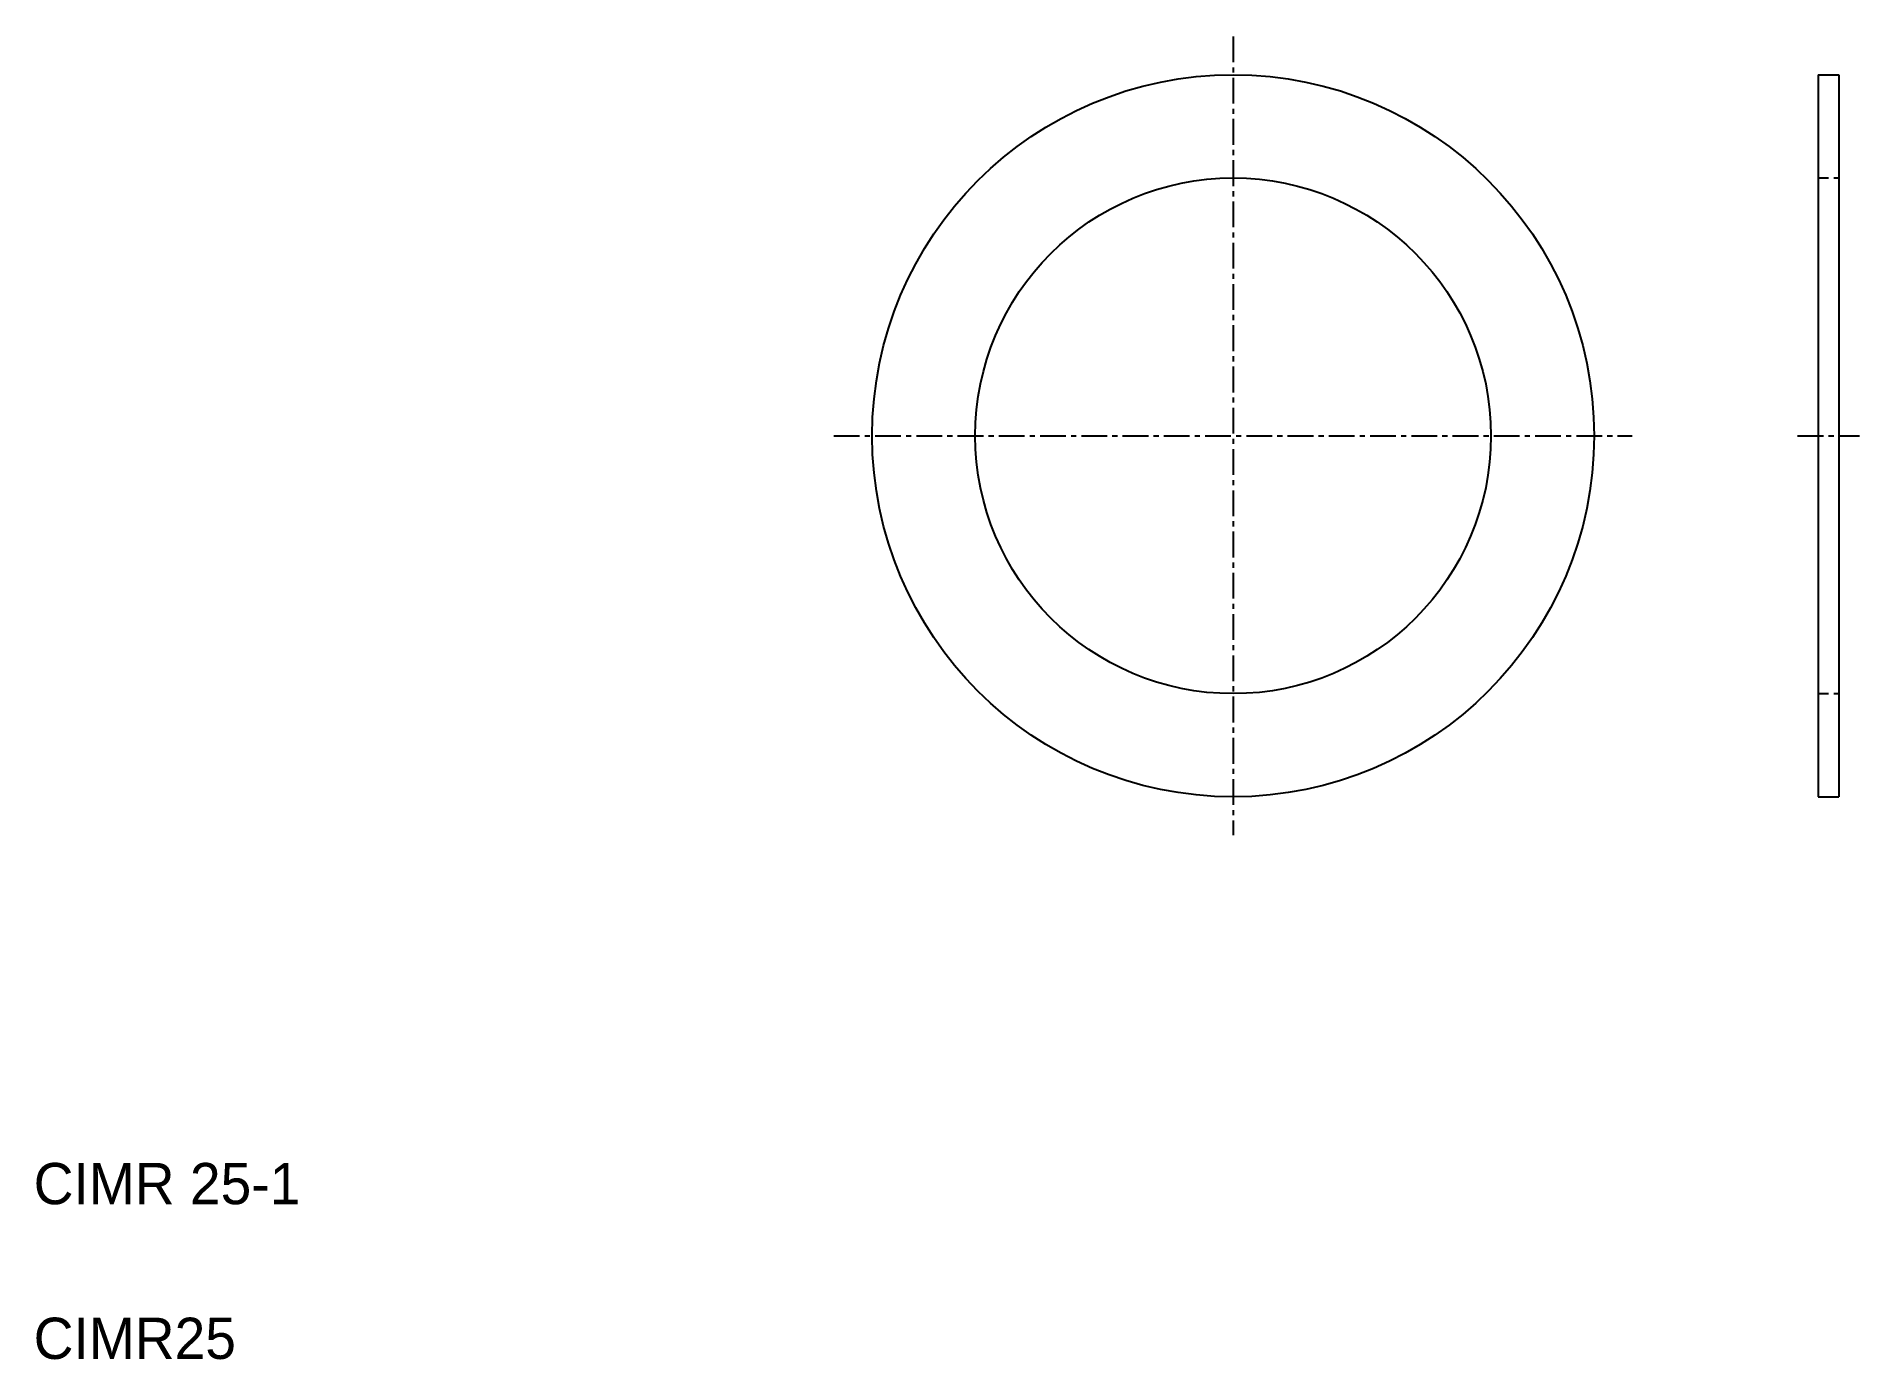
# Model space of a CAD drawing. Extents: x 5.1 to 93.5, y 5 to 69.1.
import ezdxf

# ---------------------------------------------------------------- set-up
doc = ezdxf.new("R2010")
doc.units = 0
doc.linetypes.add('CENTER', pattern=[2, 1.25, -0.25, 0.25, -0.25])
doc.linetypes.add('DASHED', pattern=[0.75, 0.5, -0.25])
doc.layers.get('0').update_dxf_attribs({"linetype": 'CONTINUOUS'})
doc.layers.add('CENTER', color=1, linetype='CENTER')

msp = doc.modelspace()

# ---------------------------------------------------------------- linework, layer by layer
at = {"color": 7, "linetype": 'CONTINUOUS'}
for p, q in [((91.529, 67.248), (91.529, 32.248)), ((91.529, 67.248), (92.529, 67.248)), ((92.529, 67.248), (92.529, 32.248)), ((91.529, 32.248), (92.529, 32.248))]:
    msp.add_line(p, q, dxfattribs=at)
at = {"color": 3, "linetype": 'DASHED'}
for p, q in [((91.529, 62.248), (92.529, 62.248)), ((91.529, 37.248), (92.529, 37.248))]:
    msp.add_line(p, q, dxfattribs=at)
at = {"color": 7, "linetype": 'CONTINUOUS'}
for radius in [17.5, 12.5]:
    msp.add_circle((63.156, 49.748), radius, dxfattribs=at)
at = {"layer": 'CENTER', "color": 1, "linetype": 'CENTER'}
for p, q in [((63.156, 69.104), (63.156, 30.391)), ((43.799, 49.748), (82.512, 49.748)), ((90.529, 49.748), (93.529, 49.748))]:
    msp.add_line(p, q, dxfattribs=at)

# ---------------------------------------------------------------- texts
at = {"color": 7, "linetype": 'CONTINUOUS'}
for s, p in [('CIMR 25-1', (5, 12.5)), ('CIMR25', (5, 5))]:
    msp.add_text(s, height=2, dxfattribs=at).set_placement(p)

doc.saveas('drawing.dxf')
